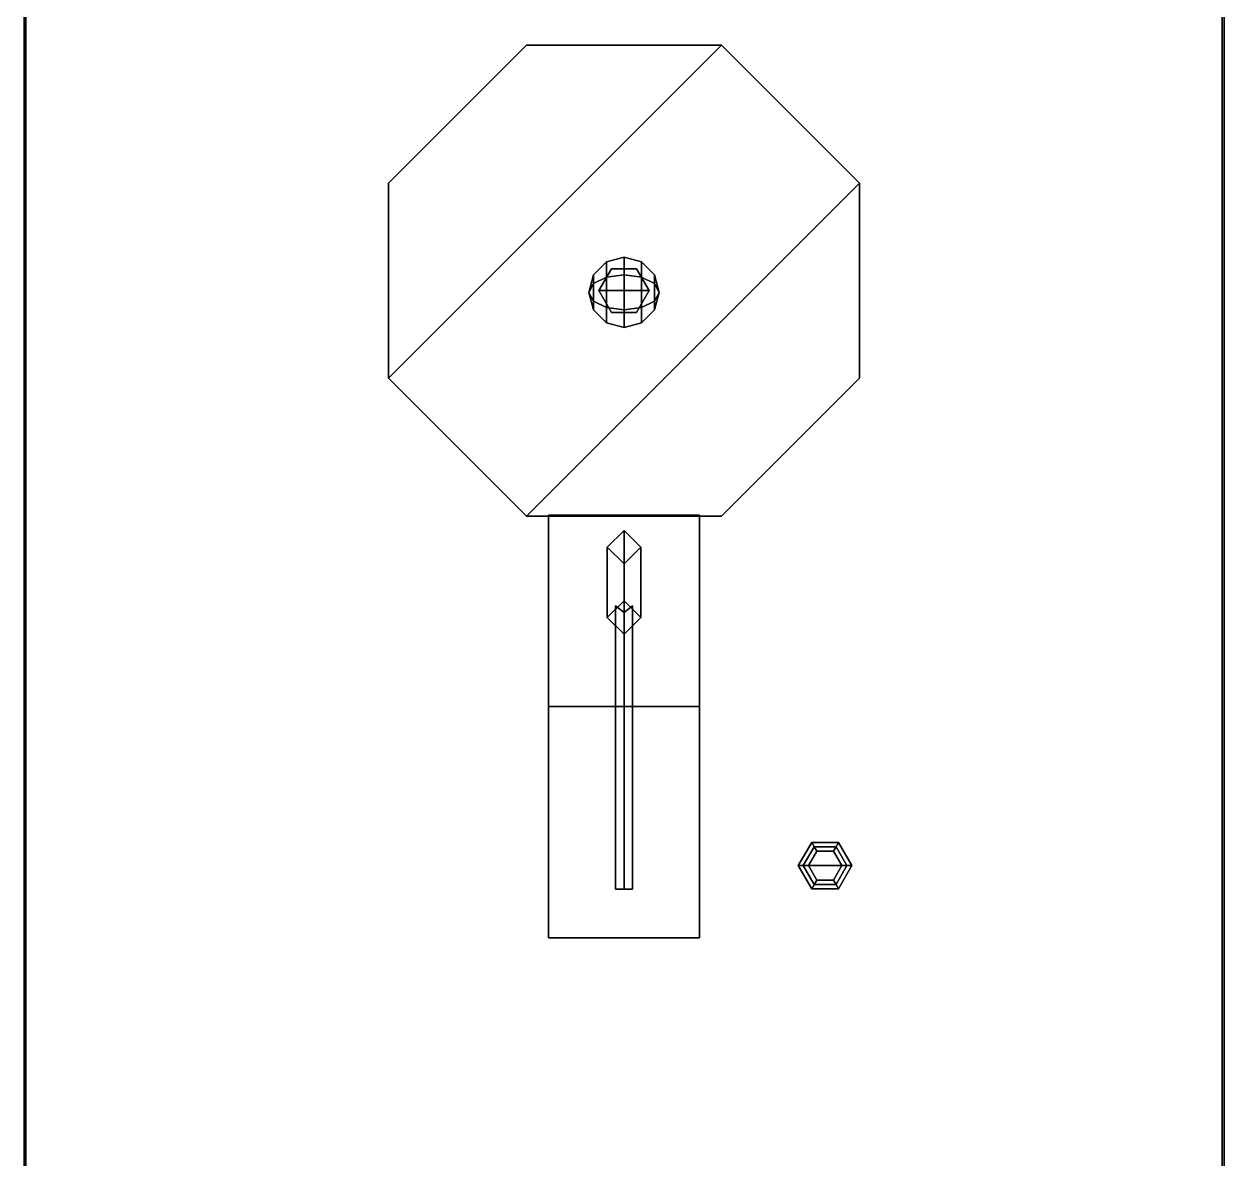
# Model space of a CAD drawing. Header units: millimetres. Extents: x -3.6 to 3.6, y -24.4 to 42.3.
# Drawn here: x -3.58 to 3.58, y -7.21 to -0.44 of the extents above; entities that cross this region are included whole.
import ezdxf

# ---------------------------------------------------------------- set-up
doc = ezdxf.new("R2010")
doc.units = ezdxf.units.MM
doc.layers.add('railings', color=6, linetype='Continuous')

msp = doc.modelspace()

# ---------------------------------------------------------------- linework, layer by layer
for points in [[(3.58, -7.84, -1.9), (-3.58, -7.84, -1.9), (-3.58, 3.38, -1.9), (3.58, 3.38, -1.9)], [(-3.58, 3.38, -1.9), (-3.58, -7.84, -1.9), (-3.58, -7.84, 1.68), (-3.58, 3.38, 1.68)], [(3.58, 3.38, 1.68), (3.58, -7.84, 1.68), (3.58, -7.84, -1.9), (3.58, 3.38, -1.9)], [(-3.58, 1.84, 1.68), (-3.58, -7.84, 1.68), (-3.58, -7.84, 4.07), (-3.58, 1.84, 4.07)], [(-3.58, 1.84, 4.07), (-3.58, -7.84, 4.07), (3.58, -7.84, 4.07), (3.58, 1.84, 4.07)], [(3.58, -7.84, 4.07), (3.58, -7.84, 1.68), (3.58, 1.84, 1.68), (3.58, 1.84, 4.07)], [(0.5817, -0.5657, 6.64), (-0.5817, -0.5657, 6.64), (-1.4043, -1.3883, 6.64), (-1.4043, -2.5517, 6.64)], [(1.4043, -1.3883, 6.64), (0.5817, -0.5657, 6.64), (-1.4043, -2.5517, 6.64), (-0.5817, -3.3743, 6.64)], [(-1.4043, -1.3883, 6.64), (-0.5817, -0.5657, 6.64), (-0.5817, -0.5657, 8.25), (-1.4043, -1.3883, 8.25)], [(-0.5817, -0.5657, 4.07), (-1.4043, -1.3883, 4.07), (-1.4043, -1.3883, 8.25), (-0.5817, -0.5657, 8.25)], [(-0.5817, -0.5657, 6.64), (0.5817, -0.5657, 6.64), (0.5817, -0.5657, 8.25), (-0.5817, -0.5657, 8.25)], [(0.5817, -0.5657, 4.07), (-0.5817, -0.5657, 4.07), (-0.5817, -0.5657, 8.25), (0.5817, -0.5657, 8.25)], [(0.5817, -0.5657, 6.64), (1.4043, -1.3883, 6.64), (1.4043, -1.3883, 8.25), (0.5817, -0.5657, 8.25)], [(1.4043, -1.3883, 4.07), (0.5817, -0.5657, 4.07), (0.5817, -0.5657, 8.25), (1.4043, -1.3883, 8.25)], [(-1.4043, -2.5517, 6.64), (-1.4043, -1.3883, 6.64), (-1.4043, -1.3883, 8.25), (-1.4043, -2.5517, 8.25)], [(-1.4043, -1.3883, 4.07), (-1.4043, -2.5517, 4.07), (-1.4043, -2.5517, 8.25), (-1.4043, -1.3883, 8.25)], [(1.4043, -2.5517, 6.64), (1.4043, -1.3883, 6.64), (-0.5817, -3.3743, 6.64), (0.5817, -3.3743, 6.64)], [(1.4043, -1.3883, 6.64), (1.4043, -2.5517, 6.64), (1.4043, -2.5517, 8.25), (1.4043, -1.3883, 8.25)], [(1.4043, -2.5517, 4.07), (1.4043, -1.3883, 4.07), (1.4043, -1.3883, 8.25), (1.4043, -2.5517, 8.25)], [(-0.105, -1.8581, 8.12), (-0.1819, -1.935, 8.12), (-0.1819, -1.9875, 8.2109), (-0.105, -1.9491, 8.2775)], [(-0.105, -1.9491, 7.9625), (-0.1819, -1.9875, 8.0291), (-0.1819, -1.935, 8.12), (-0.105, -1.8581, 8.12)], [(0, -1.83, 8.12), (-0.105, -1.8581, 8.12), (-0.105, -1.9491, 8.2775), (0, -1.935, 8.3019)], [(0, -1.935, 7.9381), (-0.105, -1.9491, 7.9625), (-0.105, -1.8581, 8.12), (0, -1.83, 8.12)], [(0.105, -1.8581, 8.12), (0, -1.83, 8.12), (0, -1.935, 8.3019), (0.105, -1.9491, 8.2775)], [(0.105, -1.9491, 7.9625), (0, -1.935, 7.9381), (0, -1.83, 8.12), (0.105, -1.8581, 8.12)], [(0.1819, -1.935, 8.12), (0.105, -1.8581, 8.12), (0.105, -1.9491, 8.2775), (0.1819, -1.9875, 8.2109)], [(0.1819, -1.9875, 8.0291), (0.105, -1.9491, 7.9625), (0.105, -1.8581, 8.12), (0.1819, -1.935, 8.12)], [(-0.075, -1.9001, 6.64), (-0.15, -2.03, 6.64), (-0.15, -2.03, 7.94), (-0.075, -1.9001, 7.94)], [(0.075, -1.9001, 7.94), (-0.075, -1.9001, 7.94), (-0.15, -2.03, 7.94), (0.15, -2.03, 7.94)], [(0.075, -1.9001, 6.64), (-0.075, -1.9001, 6.64), (-0.075, -1.9001, 7.94), (0.075, -1.9001, 7.94)], [(0.15, -2.03, 6.64), (0.075, -1.9001, 6.64), (0.075, -1.9001, 7.94), (0.15, -2.03, 7.94)], [(-0.1819, -1.935, 8.12), (-0.21, -2.04, 8.12), (-0.21, -2.04, 8.12), (-0.1819, -1.9875, 8.2109)], [(-0.1819, -1.9875, 8.0291), (-0.21, -2.04, 8.12), (-0.21, -2.04, 8.12), (-0.1819, -1.935, 8.12)], [(-0.1819, -1.9875, 8.2109), (-0.21, -2.04, 8.12), (-0.21, -2.04, 8.12), (-0.1819, -2.0925, 8.2109)], [(-0.1819, -2.0925, 8.0291), (-0.21, -2.04, 8.12), (-0.21, -2.04, 8.12), (-0.1819, -1.9875, 8.0291)], [(-0.105, -1.9491, 8.2775), (-0.1819, -1.9875, 8.2109), (-0.1819, -2.0925, 8.2109), (-0.105, -2.1309, 8.2775)], [(-0.105, -2.1309, 7.9625), (-0.1819, -2.0925, 8.0291), (-0.1819, -1.9875, 8.0291), (-0.105, -1.9491, 7.9625)], [(0, -1.935, 8.3019), (-0.105, -1.9491, 8.2775), (-0.105, -2.1309, 8.2775), (0, -2.145, 8.3019)], [(0, -2.145, 7.9381), (-0.105, -2.1309, 7.9625), (-0.105, -1.9491, 7.9625), (0, -1.935, 7.9381)], [(0.105, -1.9491, 8.2775), (0, -1.935, 8.3019), (0, -2.145, 8.3019), (0.105, -2.1309, 8.2775)], [(0.105, -2.1309, 7.9625), (0, -2.145, 7.9381), (0, -1.935, 7.9381), (0.105, -1.9491, 7.9625)], [(0.1819, -1.9875, 8.2109), (0.105, -1.9491, 8.2775), (0.105, -2.1309, 8.2775), (0.1819, -2.0925, 8.2109)], [(0.1819, -2.0925, 8.0291), (0.105, -2.1309, 7.9625), (0.105, -1.9491, 7.9625), (0.1819, -1.9875, 8.0291)], [(0.21, -2.04, 8.12), (0.1819, -1.935, 8.12), (0.1819, -1.9875, 8.2109), (0.21, -2.04, 8.12)], [(0.21, -2.04, 8.12), (0.1819, -1.9875, 8.0291), (0.1819, -1.935, 8.12), (0.21, -2.04, 8.12)], [(0.21, -2.04, 8.12), (0.1819, -1.9875, 8.2109), (0.1819, -2.0925, 8.2109), (0.21, -2.04, 8.12)], [(0.21, -2.04, 8.12), (0.1819, -2.0925, 8.0291), (0.1819, -1.9875, 8.0291), (0.21, -2.04, 8.12)], [(-0.1819, -2.0925, 8.2109), (-0.21, -2.04, 8.12), (-0.21, -2.04, 8.12), (-0.1819, -2.145, 8.12)], [(-0.1819, -2.145, 8.12), (-0.21, -2.04, 8.12), (-0.21, -2.04, 8.12), (-0.1819, -2.0925, 8.0291)], [(-0.15, -2.03, 6.64), (-0.075, -2.1599, 6.64), (-0.075, -2.1599, 7.94), (-0.15, -2.03, 7.94)], [(0.15, -2.03, 7.94), (-0.15, -2.03, 7.94), (-0.075, -2.1599, 7.94), (0.075, -2.1599, 7.94)], [(0.075, -2.1599, 6.64), (0.15, -2.03, 6.64), (0.15, -2.03, 7.94), (0.075, -2.1599, 7.94)], [(0.21, -2.04, 8.12), (0.1819, -2.0925, 8.2109), (0.1819, -2.145, 8.12), (0.21, -2.04, 8.12)], [(0.21, -2.04, 8.12), (0.1819, -2.145, 8.12), (0.1819, -2.0925, 8.0291), (0.21, -2.04, 8.12)], [(-0.105, -2.1309, 8.2775), (-0.1819, -2.0925, 8.2109), (-0.1819, -2.145, 8.12), (-0.105, -2.2219, 8.12)], [(-0.105, -2.2219, 8.12), (-0.1819, -2.145, 8.12), (-0.1819, -2.0925, 8.0291), (-0.105, -2.1309, 7.9625)], [(0, -2.145, 8.3019), (-0.105, -2.1309, 8.2775), (-0.105, -2.2219, 8.12), (0, -2.25, 8.12)], [(0, -2.25, 8.12), (-0.105, -2.2219, 8.12), (-0.105, -2.1309, 7.9625), (0, -2.145, 7.9381)], [(0.105, -2.1309, 8.2775), (0, -2.145, 8.3019), (0, -2.25, 8.12), (0.105, -2.2219, 8.12)], [(0.105, -2.2219, 8.12), (0, -2.25, 8.12), (0, -2.145, 7.9381), (0.105, -2.1309, 7.9625)], [(0.1819, -2.0925, 8.2109), (0.105, -2.1309, 8.2775), (0.105, -2.2219, 8.12), (0.1819, -2.145, 8.12)], [(0.1819, -2.145, 8.12), (0.105, -2.2219, 8.12), (0.105, -2.1309, 7.9625), (0.1819, -2.0925, 8.0291)], [(-0.075, -2.1599, 6.64), (0.075, -2.1599, 6.64), (0.075, -2.1599, 7.94), (-0.075, -2.1599, 7.94)], [(-0.5817, -3.3743, 6.64), (-1.4043, -2.5517, 6.64), (-1.4043, -2.5517, 8.25), (-0.5817, -3.3743, 8.25)], [(-1.4043, -2.5517, 4.07), (-0.5817, -3.3743, 4.07), (-0.5817, -3.3743, 8.25), (-1.4043, -2.5517, 8.25)], [(1.4043, -2.5517, 6.64), (0.5817, -3.3743, 6.64), (0.5817, -3.3743, 8.25), (1.4043, -2.5517, 8.25)], [(0.5817, -3.3743, 4.07), (1.4043, -2.5517, 4.07), (1.4043, -2.5517, 8.25), (0.5817, -3.3743, 8.25)], [(-0.5817, -3.3743, 4.07), (0.5817, -3.3743, 4.07), (0.5817, -3.3743, 6.64), (-0.5817, -3.3743, 6.64)], [(0.45, -3.37, 6.64), (0.45, -4.51, 6.64), (-0.45, -4.51, 6.64), (-0.45, -3.37, 6.64)], [(-0.45, -3.37, 6.64), (-0.45, -4.51, 6.64), (0.45, -4.51, 6.64), (0.45, -3.37, 6.64)], [(0, -3.46, 4.07), (-0.1, -3.56, 4.07), (-0.1, -3.98, 16.12), (0, -3.88, 16.12)], [(0.1, -3.56, 4.07), (0, -3.46, 4.07), (0, -3.88, 16.12), (0.1, -3.98, 16.12)], [(-0.1, -3.56, 4.07), (0, -3.66, 4.07), (0, -4.08, 16.12), (-0.1, -3.98, 16.12)], [(0, -3.66, 4.07), (0.1, -3.56, 4.07), (0.1, -3.98, 16.12), (0, -4.08, 16.12)], [(-0.1, -3.98, 16.12), (0, -4.08, 16.12), (0.1, -3.98, 16.12), (0, -3.88, 16.12)], [(0, -3.95, 12.98), (-0.05, -3.91, 12.9), (-0.05, -5.6, 14.5), (0, -5.6, 14.55)], [(-0.05, -3.91, 12.9), (0, -3.95, 12.88), (0, -5.6, 14.45), (-0.05, -5.6, 14.5)], [(0.05, -3.91, 12.9), (0, -3.95, 12.98), (0, -5.6, 14.55), (0.05, -5.6, 14.5)], [(0, -3.95, 12.88), (0.05, -3.91, 12.9), (0.05, -5.6, 14.5), (0, -5.6, 14.45)], [(0.45, -4.51, 6.64), (0.45, -5.89, 4.07), (-0.45, -5.89, 4.07), (-0.45, -4.51, 6.64)], [(-0.45, -4.51, 6.64), (-0.45, -5.89, 4.07), (0.45, -5.89, 4.07), (0.45, -4.51, 6.64)], [(1.28, -5.3214, 5.93), (1.12, -5.3214, 5.93), (1.04, -5.46, 5.93), (1.36, -5.46, 5.93)], [(1.04, -5.46, 5.93), (1.12, -5.3214, 5.93), (1.12, -5.3214, 6.34), (1.04, -5.46, 6.34)], [(1.15, -5.3734, 5.89), (1.1, -5.46, 5.89), (1.04, -5.46, 5.93), (1.12, -5.3214, 5.93)], [(1.12, -5.3214, 5.93), (1.04, -5.46, 5.93), (1.04, -5.46, 6.34), (1.12, -5.3214, 6.34)], [(1.135, -5.3474, 4.07), (1.07, -5.46, 4.07), (1.07, -5.46, 5.28), (1.135, -5.3474, 5.28)], [(1.135, -5.3474, 5.28), (1.07, -5.46, 5.28), (1.1, -5.46, 5.35), (1.15, -5.3734, 5.35)], [(1.12, -5.3214, 5.93), (1.28, -5.3214, 5.93), (1.28, -5.3214, 6.34), (1.12, -5.3214, 6.34)], [(1.25, -5.3734, 5.89), (1.15, -5.3734, 5.89), (1.12, -5.3214, 5.93), (1.28, -5.3214, 5.93)], [(1.28, -5.3214, 5.93), (1.12, -5.3214, 5.93), (1.12, -5.3214, 6.34), (1.28, -5.3214, 6.34)], [(1.265, -5.3474, 4.07), (1.135, -5.3474, 4.07), (1.135, -5.3474, 5.28), (1.265, -5.3474, 5.28)], [(1.265, -5.3474, 5.28), (1.135, -5.3474, 5.28), (1.15, -5.3734, 5.35), (1.25, -5.3734, 5.35)], [(1.3, -5.46, 5.89), (1.25, -5.3734, 5.89), (1.28, -5.3214, 5.93), (1.36, -5.46, 5.93)], [(1.33, -5.46, 5.28), (1.265, -5.3474, 5.28), (1.25, -5.3734, 5.35), (1.3, -5.46, 5.35)], [(1.33, -5.46, 4.07), (1.265, -5.3474, 4.07), (1.265, -5.3474, 5.28), (1.33, -5.46, 5.28)], [(1.28, -5.3214, 5.93), (1.36, -5.46, 5.93), (1.36, -5.46, 6.34), (1.28, -5.3214, 6.34)], [(1.36, -5.46, 5.93), (1.28, -5.3214, 5.93), (1.28, -5.3214, 6.34), (1.36, -5.46, 6.34)], [(1.15, -5.3734, 5.35), (1.1, -5.46, 5.35), (1.1, -5.46, 5.89), (1.15, -5.3734, 5.89)], [(1.25, -5.3734, 5.35), (1.15, -5.3734, 5.35), (1.15, -5.3734, 5.89), (1.25, -5.3734, 5.89)], [(1.3, -5.46, 5.35), (1.25, -5.3734, 5.35), (1.25, -5.3734, 5.89), (1.3, -5.46, 5.89)], [(1.36, -5.46, 5.93), (1.04, -5.46, 5.93), (1.12, -5.5986, 5.93), (1.28, -5.5986, 5.93)], [(1.12, -5.5986, 5.93), (1.04, -5.46, 5.93), (1.04, -5.46, 6.34), (1.12, -5.5986, 6.34)], [(1.1, -5.46, 5.89), (1.15, -5.5466, 5.89), (1.12, -5.5986, 5.93), (1.04, -5.46, 5.93)], [(1.04, -5.46, 5.93), (1.12, -5.5986, 5.93), (1.12, -5.5986, 6.34), (1.04, -5.46, 6.34)], [(1.07, -5.46, 4.07), (1.135, -5.5726, 4.07), (1.135, -5.5726, 5.28), (1.07, -5.46, 5.28)], [(1.07, -5.46, 5.28), (1.135, -5.5726, 5.28), (1.15, -5.5466, 5.35), (1.1, -5.46, 5.35)], [(1.1, -5.46, 5.35), (1.15, -5.5466, 5.35), (1.15, -5.5466, 5.89), (1.1, -5.46, 5.89)], [(1.25, -5.5466, 5.35), (1.3, -5.46, 5.35), (1.3, -5.46, 5.89), (1.25, -5.5466, 5.89)], [(1.25, -5.5466, 5.89), (1.3, -5.46, 5.89), (1.36, -5.46, 5.93), (1.28, -5.5986, 5.93)], [(1.265, -5.5726, 5.28), (1.33, -5.46, 5.28), (1.3, -5.46, 5.35), (1.25, -5.5466, 5.35)], [(1.265, -5.5726, 4.07), (1.33, -5.46, 4.07), (1.33, -5.46, 5.28), (1.265, -5.5726, 5.28)], [(1.36, -5.46, 5.93), (1.28, -5.5986, 5.93), (1.28, -5.5986, 6.34), (1.36, -5.46, 6.34)], [(1.28, -5.5986, 5.93), (1.36, -5.46, 5.93), (1.36, -5.46, 6.34), (1.28, -5.5986, 6.34)], [(1.15, -5.5466, 5.89), (1.25, -5.5466, 5.89), (1.28, -5.5986, 5.93), (1.12, -5.5986, 5.93)], [(1.135, -5.5726, 5.28), (1.265, -5.5726, 5.28), (1.25, -5.5466, 5.35), (1.15, -5.5466, 5.35)], [(1.135, -5.5726, 4.07), (1.265, -5.5726, 4.07), (1.265, -5.5726, 5.28), (1.135, -5.5726, 5.28)], [(1.15, -5.5466, 5.35), (1.25, -5.5466, 5.35), (1.25, -5.5466, 5.89), (1.15, -5.5466, 5.89)], [(-0.05, -5.6, 14.5), (0, -5.6, 14.45), (0.05, -5.6, 14.5), (0, -5.6, 14.55)], [(1.28, -5.5986, 5.93), (1.12, -5.5986, 5.93), (1.12, -5.5986, 6.34), (1.28, -5.5986, 6.34)], [(1.12, -5.5986, 5.93), (1.28, -5.5986, 5.93), (1.28, -5.5986, 6.34), (1.12, -5.5986, 6.34)]]:
    msp.add_3dface(points)
at = {"layer": 'railings'}
for points in [[(-3.57, 0.84, 5.07), (-3.57, 0.84, 5.12), (-3.57, -7.21, 5.12), (-3.57, -7.21, 5.07)], [(-3.57, -7.21, 5.07), (-3.57, -7.21, 5.12), (-3.57, 0.84, 5.12), (-3.57, 0.84, 5.07)], [(3.57, 0.84, 5.07), (3.57, 0.84, 5.12), (3.57, -7.21, 5.12), (3.57, -7.21, 5.07)], [(3.57, -7.21, 5.07), (3.57, -7.21, 5.12), (3.57, 0.84, 5.12), (3.57, 0.84, 5.07)], [(-3.57, -1.16, 4.07), (-3.57, -1.21, 4.07), (-3.57, -1.21, 5.07), (-3.57, -1.16, 5.07)], [(-3.57, -1.16, 5.07), (-3.57, -1.21, 5.07), (-3.57, -1.21, 4.07), (-3.57, -1.16, 4.07)], [(3.57, -1.16, 5.07), (3.57, -1.21, 5.07), (3.57, -1.21, 4.07), (3.57, -1.16, 4.07)], [(3.57, -1.16, 4.07), (3.57, -1.21, 4.07), (3.57, -1.21, 5.07), (3.57, -1.16, 5.07)], [(-3.57, -2.16, 4.07), (-3.57, -2.21, 4.07), (-3.57, -2.21, 5.07), (-3.57, -2.16, 5.07)], [(-3.57, -2.16, 5.07), (-3.57, -2.21, 5.07), (-3.57, -2.21, 4.07), (-3.57, -2.16, 4.07)], [(3.57, -2.16, 5.07), (3.57, -2.21, 5.07), (3.57, -2.21, 4.07), (3.57, -2.16, 4.07)], [(3.57, -2.16, 4.07), (3.57, -2.21, 4.07), (3.57, -2.21, 5.07), (3.57, -2.16, 5.07)], [(-3.57, -3.16, 5.07), (-3.57, -3.21, 5.07), (-3.57, -3.21, 4.07), (-3.57, -3.16, 4.07)], [(-3.57, -3.16, 4.07), (-3.57, -3.21, 4.07), (-3.57, -3.21, 5.07), (-3.57, -3.16, 5.07)], [(3.57, -3.16, 4.07), (3.57, -3.21, 4.07), (3.57, -3.21, 5.07), (3.57, -3.16, 5.07)], [(3.57, -3.16, 5.07), (3.57, -3.21, 5.07), (3.57, -3.21, 4.07), (3.57, -3.16, 4.07)], [(-0.45, -3.38, 7.64), (-0.45, -3.43, 7.64), (-0.45, -3.43, 6.64), (-0.45, -3.38, 6.64)], [(-0.45, -3.38, 6.64), (-0.45, -3.43, 6.64), (-0.45, -3.43, 7.64), (-0.45, -3.38, 7.64)], [(-0.45, -4.51, 7.59), (-0.45, -4.51, 7.64), (-0.45, -3.43, 7.64), (-0.45, -3.43, 7.59)], [(-0.45, -3.43, 7.59), (-0.45, -3.43, 7.64), (-0.45, -4.51, 7.64), (-0.45, -4.51, 7.59)], [(0.45, -3.38, 6.64), (0.45, -3.43, 6.64), (0.45, -3.43, 7.64), (0.45, -3.38, 7.64)], [(0.45, -3.38, 7.64), (0.45, -3.43, 7.64), (0.45, -3.43, 6.64), (0.45, -3.38, 6.64)], [(0.45, -3.43, 7.59), (0.45, -3.43, 7.64), (0.45, -4.51, 7.64), (0.45, -4.51, 7.59)], [(0.45, -4.51, 7.59), (0.45, -4.51, 7.64), (0.45, -3.43, 7.64), (0.45, -3.43, 7.59)], [(-3.57, -4.16, 4.07), (-3.57, -4.21, 4.07), (-3.57, -4.21, 5.07), (-3.57, -4.16, 5.07)], [(-3.57, -4.16, 5.07), (-3.57, -4.21, 5.07), (-3.57, -4.21, 4.07), (-3.57, -4.16, 4.07)], [(3.57, -4.16, 5.07), (3.57, -4.21, 5.07), (3.57, -4.21, 4.07), (3.57, -4.16, 4.07)], [(3.57, -4.16, 4.07), (3.57, -4.21, 4.07), (3.57, -4.21, 5.07), (3.57, -4.16, 5.07)], [(-0.45, -4.51, 6.64), (-0.45, -4.56, 6.5469), (-0.45, -4.56, 7.64), (-0.45, -4.51, 7.64)], [(-0.45, -4.51, 7.64), (-0.45, -4.56, 7.64), (-0.45, -4.56, 6.5469), (-0.45, -4.51, 6.64)], [(0.45, -4.51, 7.64), (0.45, -4.56, 7.64), (0.45, -4.56, 6.5469), (0.45, -4.51, 6.64)], [(0.45, -4.51, 6.64), (0.45, -4.56, 6.5469), (0.45, -4.56, 7.64), (0.45, -4.51, 7.64)], [(-0.45, -4.56, 7.59), (-0.45, -4.56, 7.64), (-0.45, -5.84, 5.07), (-0.45, -5.84, 5.02)], [(-0.45, -5.84, 5.02), (-0.45, -5.84, 5.07), (-0.45, -4.56, 7.64), (-0.45, -4.56, 7.59)], [(0.45, -4.56, 7.59), (0.45, -4.56, 7.64), (0.45, -5.84, 5.07), (0.45, -5.84, 5.02)], [(0.45, -5.84, 5.02), (0.45, -5.84, 5.07), (0.45, -4.56, 7.64), (0.45, -4.56, 7.59)], [(-3.57, -5.16, 5.07), (-3.57, -5.21, 5.07), (-3.57, -5.21, 4.07), (-3.57, -5.16, 4.07)], [(-3.57, -5.16, 4.07), (-3.57, -5.21, 4.07), (-3.57, -5.21, 5.07), (-3.57, -5.16, 5.07)], [(3.57, -5.16, 4.07), (3.57, -5.21, 4.07), (3.57, -5.21, 5.07), (3.57, -5.16, 5.07)], [(3.57, -5.16, 5.07), (3.57, -5.21, 5.07), (3.57, -5.21, 4.07), (3.57, -5.16, 4.07)], [(-0.45, -5.34, 6.0239), (-0.45, -5.39, 5.9235), (-0.45, -5.39, 5.0012), (-0.45, -5.34, 5.0943)], [(-0.45, -5.34, 5.0943), (-0.45, -5.39, 5.0012), (-0.45, -5.39, 5.9235), (-0.45, -5.34, 6.0239)], [(0.45, -5.34, 5.0943), (0.45, -5.39, 5.0012), (0.45, -5.39, 5.9235), (0.45, -5.34, 6.0239)], [(0.45, -5.34, 6.0239), (0.45, -5.39, 5.9235), (0.45, -5.39, 5.0012), (0.45, -5.34, 5.0943)], [(-0.45, -5.84, 5.07), (-0.45, -5.89, 5.07), (-0.45, -5.89, 4.07), (-0.45, -5.84, 4.1631)], [(-0.45, -5.84, 4.1631), (-0.45, -5.89, 4.07), (-0.45, -5.89, 5.07), (-0.45, -5.84, 5.07)], [(0.45, -5.84, 5.07), (0.45, -5.89, 5.07), (0.45, -5.89, 4.07), (0.45, -5.84, 4.1631)], [(0.45, -5.84, 4.1631), (0.45, -5.89, 4.07), (0.45, -5.89, 5.07), (0.45, -5.84, 5.07)], [(-3.57, -6.16, 4.07), (-3.57, -6.21, 4.07), (-3.57, -6.21, 5.07), (-3.57, -6.16, 5.07)], [(-3.57, -6.16, 5.07), (-3.57, -6.21, 5.07), (-3.57, -6.21, 4.07), (-3.57, -6.16, 4.07)], [(3.57, -6.16, 5.07), (3.57, -6.21, 5.07), (3.57, -6.21, 4.07), (3.57, -6.16, 4.07)], [(3.57, -6.16, 4.07), (3.57, -6.21, 4.07), (3.57, -6.21, 5.07), (3.57, -6.16, 5.07)], [(-3.57, -7.21, 5.07), (-3.57, -7.21, 5.12), (-3.55, -8.19, 5.12), (-3.55, -8.19, 5.07)], [(-3.55, -8.19, 5.07), (-3.55, -8.19, 5.12), (-3.57, -7.21, 5.12), (-3.57, -7.21, 5.07)], [(3.57, -7.21, 5.07), (3.57, -7.21, 5.12), (3.55, -8.19, 5.12), (3.55, -8.19, 5.07)], [(3.55, -8.19, 5.07), (3.55, -8.19, 5.12), (3.57, -7.21, 5.12), (3.57, -7.21, 5.07)]]:
    msp.add_3dface(points, dxfattribs=at)
at = {"layer": 'railings', "color": 3}
for points in [[(-3.57, -7.16, 5.07), (-3.57, -7.21, 5.07), (-3.57, -7.21, 4.07), (-3.57, -7.16, 4.07)], [(-3.57, -7.16, 4.07), (-3.57, -7.21, 4.07), (-3.57, -7.21, 5.07), (-3.57, -7.16, 5.07)], [(3.57, -7.16, 4.07), (3.57, -7.21, 4.07), (3.57, -7.21, 5.07), (3.57, -7.16, 5.07)], [(3.57, -7.16, 5.07), (3.57, -7.21, 5.07), (3.57, -7.21, 4.07), (3.57, -7.16, 4.07)]]:
    msp.add_3dface(points, dxfattribs=at)

doc.saveas('drawing.dxf')
